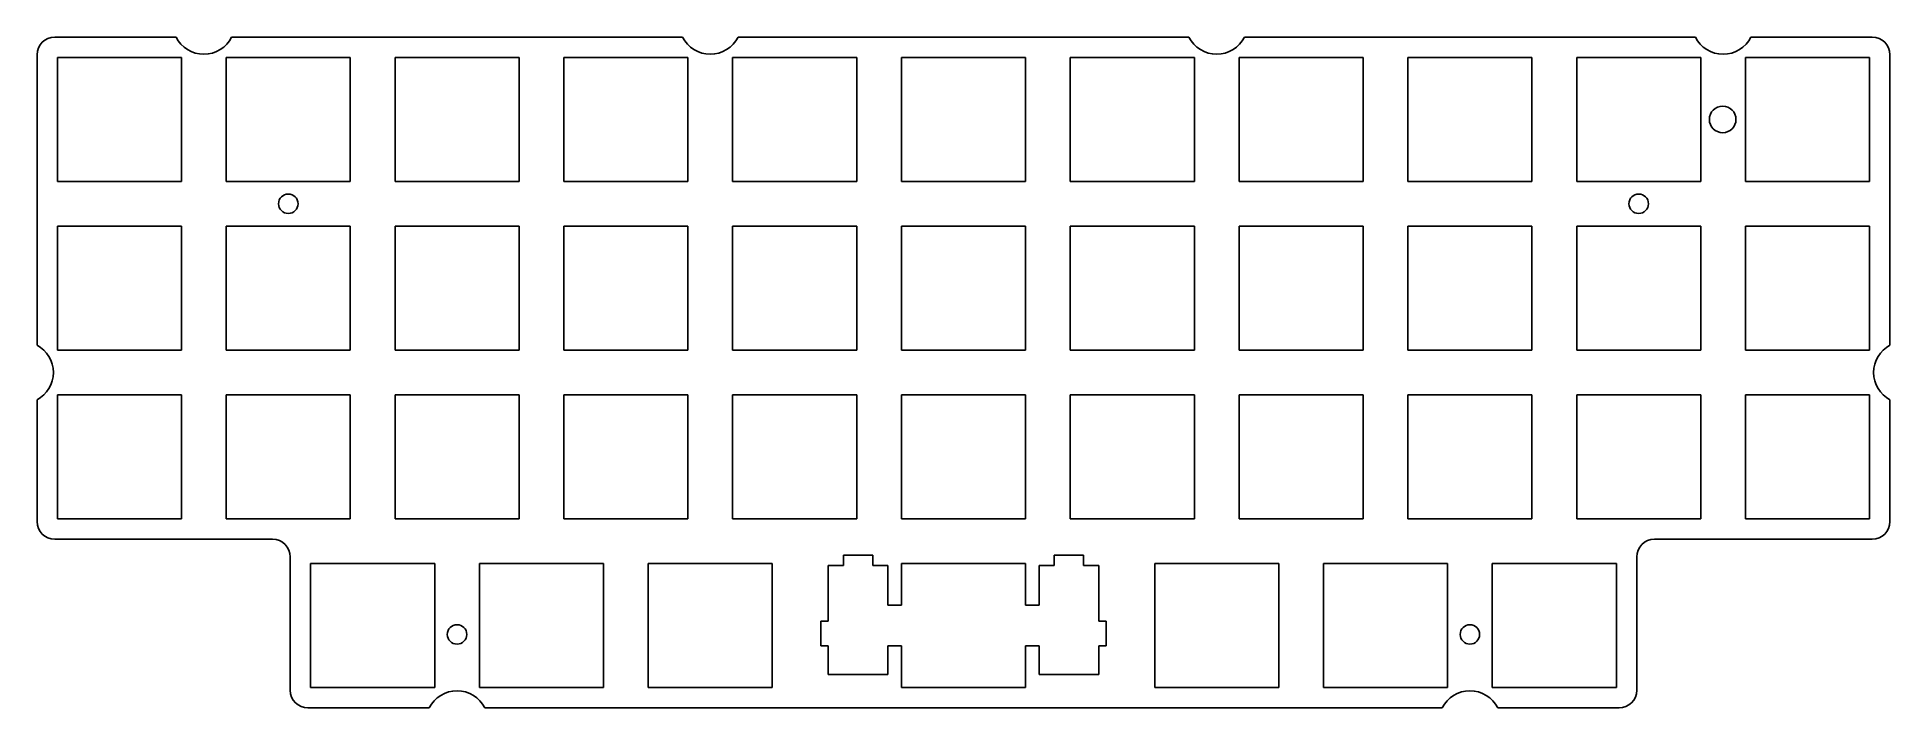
# Model space of a CAD drawing. Header units: millimetres. Extents: x -2674 to 2637, y -1175 to 749.
import ezdxf

# ---------------------------------------------------------------- set-up
doc = ezdxf.new("R2010")
doc.units = ezdxf.units.MM
for name, color, linetype in [('Shape2129', 7, 'CONTINUOUS'), ('Shape2130', 7, 'CONTINUOUS'), ('Shape2131', 7, 'CONTINUOUS'), ('Shape2132', 7, 'CONTINUOUS'), ('Shape2225', 7, 'CONTINUOUS'), ('Shape2226', 7, 'CONTINUOUS'), ('Shape2227', 7, 'CONTINUOUS'), ('Shape2228', 7, 'CONTINUOUS'), ('Shape2229', 7, 'CONTINUOUS'), ('Shape2230', 7, 'CONTINUOUS'), ('Shape2231', 7, 'CONTINUOUS'), ('Shape2232', 7, 'CONTINUOUS'), ('Shape2233', 7, 'CONTINUOUS'), ('Shape2234', 7, 'CONTINUOUS'), ('Shape2235', 7, 'CONTINUOUS'), ('Shape2236', 7, 'CONTINUOUS'), ('Shape2237', 7, 'CONTINUOUS'), ('Shape2238', 7, 'CONTINUOUS'), ('Shape2239', 7, 'CONTINUOUS'), ('Shape2240', 7, 'CONTINUOUS'), ('Shape2241', 7, 'CONTINUOUS'), ('Shape2242', 7, 'CONTINUOUS'), ('Shape2243', 7, 'CONTINUOUS'), ('Shape2244', 7, 'CONTINUOUS'), ('Shape2245', 7, 'CONTINUOUS'), ('Shape2246', 7, 'CONTINUOUS'), ('Shape2247', 7, 'CONTINUOUS'), ('Shape2248', 7, 'CONTINUOUS'), ('Shape2249', 7, 'CONTINUOUS'), ('Shape2250', 7, 'CONTINUOUS'), ('Shape2251', 7, 'CONTINUOUS'), ('Shape2252', 7, 'CONTINUOUS'), ('Shape2253', 7, 'CONTINUOUS'), ('Shape2254', 7, 'CONTINUOUS'), ('Shape2255', 7, 'CONTINUOUS'), ('Shape2256', 7, 'CONTINUOUS'), ('Shape228', 7, 'CONTINUOUS'), ('Shape229', 7, 'CONTINUOUS'), ('Shape230', 7, 'CONTINUOUS'), ('Shape231', 7, 'CONTINUOUS'), ('Shape232', 7, 'CONTINUOUS'), ('Shape233', 7, 'CONTINUOUS'), ('Shape234', 7, 'CONTINUOUS'), ('Shape235', 7, 'CONTINUOUS'), ('Shape236', 7, 'CONTINUOUS'), ('Shape237', 7, 'CONTINUOUS'), ('Shape238', 7, 'CONTINUOUS'), ('Shape239', 7, 'CONTINUOUS'), ('Shape240', 7, 'CONTINUOUS'), ('Shape241', 7, 'CONTINUOUS'), ('Shape242', 7, 'CONTINUOUS'), ('Shape243', 7, 'CONTINUOUS'), ('Shape244', 7, 'CONTINUOUS'), ('Shape245', 7, 'CONTINUOUS'), ('Shape246', 7, 'CONTINUOUS'), ('Shape247', 7, 'CONTINUOUS'), ('Shape248', 7, 'CONTINUOUS'), ('Shape249', 7, 'CONTINUOUS'), ('Shape250', 7, 'CONTINUOUS'), ('Shape251', 7, 'CONTINUOUS'), ('Shape2516', 7, 'CONTINUOUS'), ('Shape252', 7, 'CONTINUOUS'), ('Shape253', 7, 'CONTINUOUS'), ('Shape254', 7, 'CONTINUOUS'), ('Shape255', 7, 'CONTINUOUS'), ('Shape256', 7, 'CONTINUOUS'), ('Shape257', 7, 'CONTINUOUS'), ('Shape258', 7, 'CONTINUOUS'), ('Shape259', 7, 'CONTINUOUS'), ('Shape260', 7, 'CONTINUOUS'), ('Shape261', 7, 'CONTINUOUS'), ('Shape262', 7, 'CONTINUOUS'), ('Shape263', 7, 'CONTINUOUS'), ('Shape264', 7, 'CONTINUOUS'), ('Shape265', 7, 'CONTINUOUS'), ('Shape266', 7, 'CONTINUOUS'), ('Shape267', 7, 'CONTINUOUS'), ('Shape268', 7, 'CONTINUOUS'), ('Shape269', 7, 'CONTINUOUS'), ('Shape270', 7, 'CONTINUOUS'), ('Shape271', 7, 'CONTINUOUS'), ('Shape272', 7, 'CONTINUOUS'), ('Shape273', 7, 'CONTINUOUS'), ('Shape274', 7, 'CONTINUOUS'), ('Shape275', 7, 'CONTINUOUS'), ('Shape276', 7, 'CONTINUOUS'), ('Shape277', 7, 'CONTINUOUS'), ('Shape278', 7, 'CONTINUOUS'), ('Shape279', 7, 'CONTINUOUS'), ('Shape280', 7, 'CONTINUOUS'), ('Shape281', 7, 'CONTINUOUS'), ('Shape282', 7, 'CONTINUOUS'), ('Shape283', 7, 'CONTINUOUS'), ('Shape284', 7, 'CONTINUOUS'), ('Shape285', 7, 'CONTINUOUS'), ('Shape286', 7, 'CONTINUOUS'), ('Shape287', 7, 'CONTINUOUS'), ('Shape288', 7, 'CONTINUOUS'), ('Shape289', 7, 'CONTINUOUS'), ('Shape290', 7, 'CONTINUOUS'), ('Shape291', 7, 'CONTINUOUS'), ('Shape292', 7, 'CONTINUOUS'), ('Shape293', 7, 'CONTINUOUS'), ('Shape294', 7, 'CONTINUOUS'), ('Shape295', 7, 'CONTINUOUS'), ('Shape296', 7, 'CONTINUOUS'), ('Shape297', 7, 'CONTINUOUS'), ('Shape298', 7, 'CONTINUOUS'), ('Shape299', 7, 'CONTINUOUS'), ('Shape300', 7, 'CONTINUOUS'), ('Shape301', 7, 'CONTINUOUS'), ('Shape302', 7, 'CONTINUOUS'), ('Shape303', 7, 'CONTINUOUS'), ('Shape304', 7, 'CONTINUOUS'), ('Shape305', 7, 'CONTINUOUS'), ('Shape306', 7, 'CONTINUOUS'), ('Shape307', 7, 'CONTINUOUS'), ('Shape308', 7, 'CONTINUOUS'), ('Shape309', 7, 'CONTINUOUS'), ('Shape310', 7, 'CONTINUOUS'), ('Shape311', 7, 'CONTINUOUS'), ('Shape312', 7, 'CONTINUOUS'), ('Shape313', 7, 'CONTINUOUS'), ('Shape314', 7, 'CONTINUOUS'), ('Shape315', 7, 'CONTINUOUS'), ('Shape316', 7, 'CONTINUOUS'), ('Shape317', 7, 'CONTINUOUS'), ('Shape318', 7, 'CONTINUOUS'), ('Shape319', 7, 'CONTINUOUS'), ('Shape320', 7, 'CONTINUOUS'), ('Shape321', 7, 'CONTINUOUS'), ('Shape322', 7, 'CONTINUOUS'), ('Shape323', 7, 'CONTINUOUS'), ('Shape324', 7, 'CONTINUOUS'), ('Shape325', 7, 'CONTINUOUS'), ('Shape326', 7, 'CONTINUOUS'), ('Shape327', 7, 'CONTINUOUS'), ('Shape328', 7, 'CONTINUOUS'), ('Shape329', 7, 'CONTINUOUS'), ('Shape330', 7, 'CONTINUOUS'), ('Shape331', 7, 'CONTINUOUS'), ('Shape332', 7, 'CONTINUOUS'), ('Shape333', 7, 'CONTINUOUS'), ('Shape334', 7, 'CONTINUOUS'), ('Shape335', 7, 'CONTINUOUS'), ('Shape336', 7, 'CONTINUOUS'), ('Shape337', 7, 'CONTINUOUS'), ('Shape338', 7, 'CONTINUOUS'), ('Shape339', 7, 'CONTINUOUS'), ('Shape340', 7, 'CONTINUOUS'), ('Shape341', 7, 'CONTINUOUS'), ('Shape342', 7, 'CONTINUOUS'), ('Shape343', 7, 'CONTINUOUS'), ('Shape344', 7, 'CONTINUOUS'), ('Shape345', 7, 'CONTINUOUS'), ('Shape346', 7, 'CONTINUOUS'), ('Shape347', 7, 'CONTINUOUS'), ('Shape348', 7, 'CONTINUOUS'), ('Shape349', 7, 'CONTINUOUS'), ('Shape350', 7, 'CONTINUOUS'), ('Shape351', 7, 'CONTINUOUS'), ('Shape352', 7, 'CONTINUOUS'), ('Shape353', 7, 'CONTINUOUS'), ('Shape354', 7, 'CONTINUOUS'), ('Shape355', 7, 'CONTINUOUS'), ('Shape356', 7, 'CONTINUOUS'), ('Shape357', 7, 'CONTINUOUS'), ('Shape358', 7, 'CONTINUOUS'), ('Shape359', 7, 'CONTINUOUS'), ('Shape360', 7, 'CONTINUOUS'), ('Shape361', 7, 'CONTINUOUS'), ('Shape362', 7, 'CONTINUOUS'), ('Shape363', 7, 'CONTINUOUS'), ('Shape364', 7, 'CONTINUOUS'), ('Shape365', 7, 'CONTINUOUS'), ('Shape366', 7, 'CONTINUOUS'), ('Shape367', 7, 'CONTINUOUS'), ('Shape368', 7, 'CONTINUOUS'), ('Shape369', 7, 'CONTINUOUS'), ('Shape370', 7, 'CONTINUOUS'), ('Shape371', 7, 'CONTINUOUS'), ('Shape372', 7, 'CONTINUOUS'), ('Shape373', 7, 'CONTINUOUS'), ('Shape374', 7, 'CONTINUOUS'), ('Shape375', 7, 'CONTINUOUS'), ('Shape376', 7, 'CONTINUOUS'), ('Shape377', 7, 'CONTINUOUS'), ('Shape378', 7, 'CONTINUOUS'), ('Shape379', 7, 'CONTINUOUS'), ('Shape380', 7, 'CONTINUOUS'), ('Shape381', 7, 'CONTINUOUS'), ('Shape382', 7, 'CONTINUOUS'), ('Shape383', 7, 'CONTINUOUS'), ('Shape384', 7, 'CONTINUOUS'), ('Shape385', 7, 'CONTINUOUS'), ('Shape386', 7, 'CONTINUOUS'), ('Shape387', 7, 'CONTINUOUS'), ('Shape388', 7, 'CONTINUOUS'), ('Shape389', 7, 'CONTINUOUS'), ('Shape390', 7, 'CONTINUOUS'), ('Shape391', 7, 'CONTINUOUS'), ('Shape392', 7, 'CONTINUOUS'), ('Shape393', 7, 'CONTINUOUS'), ('Shape394', 7, 'CONTINUOUS'), ('Shape395', 7, 'CONTINUOUS'), ('Shape396', 7, 'CONTINUOUS'), ('Shape397', 7, 'CONTINUOUS'), ('Shape398', 7, 'CONTINUOUS'), ('Shape399', 7, 'CONTINUOUS'), ('Shape400', 7, 'CONTINUOUS'), ('Shape401', 7, 'CONTINUOUS'), ('Shape402', 7, 'CONTINUOUS'), ('Shape403', 7, 'CONTINUOUS'), ('Shape404', 7, 'CONTINUOUS'), ('Shape405', 7, 'CONTINUOUS'), ('Shape406', 7, 'CONTINUOUS'), ('Shape407', 7, 'CONTINUOUS'), ('Shape408', 7, 'CONTINUOUS'), ('Shape409', 7, 'CONTINUOUS'), ('Shape410', 7, 'CONTINUOUS'), ('Shape411', 7, 'CONTINUOUS'), ('Shape412', 7, 'CONTINUOUS'), ('Shape413', 7, 'CONTINUOUS'), ('Shape414', 7, 'CONTINUOUS'), ('Shape415', 7, 'CONTINUOUS'), ('Shape416', 7, 'CONTINUOUS'), ('Shape417', 7, 'CONTINUOUS'), ('Shape418', 7, 'CONTINUOUS'), ('Shape419', 7, 'CONTINUOUS')]:
    doc.layers.add(name, color=color, linetype=linetype)

msp = doc.modelspace()

# ---------------------------------------------------------------- linework, layer by layer
at = {"layer": 'Shape2129'}
msp.add_circle((1433.2, -964.583), 27.94, dxfattribs=at)
at = {"layer": 'Shape2130'}
msp.add_circle((-1470.02, -964.583), 27.94, dxfattribs=at)
at = {"layer": 'Shape2131'}
msp.add_circle((1917.07, 270.492), 27.94, dxfattribs=at)
at = {"layer": 'Shape2132'}
msp.add_circle((-1953.89, 270.492), 27.94, dxfattribs=at)
at = {"layer": 'Shape2225'}
msp.add_arc((2159.03, 788.084), 88.9, -153.652, -26.3477, dxfattribs=at)
at = {"layer": 'Shape2226'}
msp.add_line((2238.69, 748.629), (2586.38, 748.629), dxfattribs=at)
at = {"layer": 'Shape2227'}
msp.add_arc((2586.38, 697.829), 50.8, 0, 90, dxfattribs=at)
at = {"layer": 'Shape2228'}
msp.add_line((2637.18, 697.829), (2637.18, -135.081), dxfattribs=at)
at = {"layer": 'Shape2229'}
msp.add_arc((2679.25, -213.396), 88.9, 118.244, -118.244, dxfattribs=at)
at = {"layer": 'Shape2230'}
msp.add_line((2637.18, -291.712), (2637.18, -640.751), dxfattribs=at)
at = {"layer": 'Shape2231'}
msp.add_arc((2586.38, -640.751), 50.8, -90, 0, dxfattribs=at)
at = {"layer": 'Shape2232'}
msp.add_line((2586.38, -691.551), (1962.18, -691.551), dxfattribs=at)
at = {"layer": 'Shape2233'}
msp.add_arc((1962.18, -742.351), 50.8, 90, 180, dxfattribs=at)
at = {"layer": 'Shape2234'}
msp.add_line((1911.38, -742.351), (1911.38, -1124.62), dxfattribs=at)
at = {"layer": 'Shape2235'}
msp.add_arc((1860.58, -1124.62), 50.8, -90, 0, dxfattribs=at)
at = {"layer": 'Shape2236'}
msp.add_line((1860.58, -1175.42), (1512.89, -1175.42), dxfattribs=at)
at = {"layer": 'Shape2237'}
msp.add_arc((1433.22, -1214.88), 88.9, 26.3477, 153.652, dxfattribs=at)
at = {"layer": 'Shape2238'}
msp.add_line((1353.56, -1175.42), (-1390.33, -1175.42), dxfattribs=at)
at = {"layer": 'Shape2239'}
msp.add_arc((-1470, -1214.88), 88.9, 26.3477, 153.652, dxfattribs=at)
at = {"layer": 'Shape2240'}
msp.add_line((-1549.66, -1175.42), (-1897.35, -1175.42), dxfattribs=at)
at = {"layer": 'Shape2241'}
msp.add_arc((-1897.35, -1124.62), 50.8, 180, -90, dxfattribs=at)
at = {"layer": 'Shape2242'}
msp.add_line((-1948.15, -1124.62), (-1948.15, -742.351), dxfattribs=at)
at = {"layer": 'Shape2243'}
msp.add_arc((-1998.95, -742.351), 50.8, 0, 90, dxfattribs=at)
at = {"layer": 'Shape2244'}
msp.add_line((-1998.95, -691.551), (-2623.16, -691.551), dxfattribs=at)
at = {"layer": 'Shape2245'}
msp.add_arc((-2623.16, -640.751), 50.8, 180, -90, dxfattribs=at)
at = {"layer": 'Shape2246'}
msp.add_line((-2673.96, -640.751), (-2673.96, -291.712), dxfattribs=at)
at = {"layer": 'Shape2247'}
msp.add_arc((-2716.03, -213.396), 88.9, -61.7563, 61.7563, dxfattribs=at)
at = {"layer": 'Shape2248'}
msp.add_line((-2673.96, -135.081), (-2673.96, 697.829), dxfattribs=at)
at = {"layer": 'Shape2249'}
msp.add_arc((-2623.16, 697.829), 50.8, 90, 180, dxfattribs=at)
at = {"layer": 'Shape2250'}
msp.add_line((-2623.16, 748.629), (-2275.47, 748.629), dxfattribs=at)
at = {"layer": 'Shape2251'}
msp.add_arc((-2195.8, 788.084), 88.9, -153.652, -26.3477, dxfattribs=at)
at = {"layer": 'Shape2252'}
msp.add_line((-2116.14, 748.629), (-823.86, 748.629), dxfattribs=at)
at = {"layer": 'Shape2253'}
msp.add_arc((-744.195, 788.084), 88.9, -153.652, -26.3477, dxfattribs=at)
at = {"layer": 'Shape2254'}
msp.add_line((-664.53, 748.629), (627.75, 748.629), dxfattribs=at)
at = {"layer": 'Shape2255'}
msp.add_arc((707.415, 788.084), 88.9, -153.652, -26.3477, dxfattribs=at)
at = {"layer": 'Shape2256'}
msp.add_line((787.08, 748.629), (2079.36, 748.629), dxfattribs=at)
at = {"layer": 'Shape228'}
msp.add_line((1013.49, -1117), (1013.49, -761.401), dxfattribs=at)
at = {"layer": 'Shape229'}
msp.add_line((1013.49, -761.401), (1369.09, -761.401), dxfattribs=at)
at = {"layer": 'Shape230'}
msp.add_line((1369.09, -761.401), (1369.09, -1117), dxfattribs=at)
at = {"layer": 'Shape231'}
msp.add_line((1369.09, -1117), (1013.49, -1117), dxfattribs=at)
at = {"layer": 'Shape232'}
msp.add_line((1497.36, -761.401), (1852.96, -761.401), dxfattribs=at)
at = {"layer": 'Shape233'}
msp.add_line((1852.96, -761.401), (1852.96, -1117), dxfattribs=at)
at = {"layer": 'Shape234'}
msp.add_line((1852.96, -1117), (1497.36, -1117), dxfattribs=at)
at = {"layer": 'Shape235'}
msp.add_line((1497.36, -1117), (1497.36, -761.401), dxfattribs=at)
at = {"layer": 'Shape236'}
msp.add_line((159.41, -880.772), (198.154, -880.772), dxfattribs=at)
at = {"layer": 'Shape237'}
msp.add_line((198.154, -880.772), (198.154, -767.26), dxfattribs=at)
at = {"layer": 'Shape238'}
msp.add_line((198.154, -767.26), (241.936, -767.26), dxfattribs=at)
at = {"layer": 'Shape239'}
msp.add_line((241.936, -767.26), (241.936, -736.774), dxfattribs=at)
at = {"layer": 'Shape240'}
msp.add_line((241.936, -736.774), (325.771, -736.774), dxfattribs=at)
at = {"layer": 'Shape241'}
msp.add_line((325.771, -736.774), (325.771, -767.26), dxfattribs=at)
at = {"layer": 'Shape242'}
msp.add_line((325.771, -767.26), (369.589, -767.26), dxfattribs=at)
at = {"layer": 'Shape243'}
msp.add_line((369.589, -767.26), (369.589, -926.52), dxfattribs=at)
at = {"layer": 'Shape244'}
msp.add_line((369.589, -926.52), (390.557, -926.52), dxfattribs=at)
at = {"layer": 'Shape245'}
msp.add_line((390.557, -926.52), (390.557, -997.644), dxfattribs=at)
at = {"layer": 'Shape246'}
msp.add_line((390.557, -997.644), (369.589, -997.644), dxfattribs=at)
at = {"layer": 'Shape247'}
msp.add_line((369.589, -997.644), (369.589, -1079.66), dxfattribs=at)
at = {"layer": 'Shape248'}
msp.add_line((369.589, -1079.66), (198.154, -1079.66), dxfattribs=at)
at = {"layer": 'Shape249'}
msp.add_line((198.154, -1079.66), (198.154, -997.644), dxfattribs=at)
at = {"layer": 'Shape250'}
msp.add_line((198.154, -997.644), (159.41, -997.644), dxfattribs=at)
at = {"layer": 'Shape251'}
msp.add_line((159.41, -997.644), (159.41, -1117), dxfattribs=at)
at = {"layer": 'Shape2516'}
msp.add_circle((2157.74, 512.408), 38.1, dxfattribs=at)
at = {"layer": 'Shape252'}
msp.add_line((159.41, -1117), (-196.19, -1117), dxfattribs=at)
at = {"layer": 'Shape253'}
msp.add_line((-196.19, -1117), (-196.19, -997.644), dxfattribs=at)
at = {"layer": 'Shape254'}
msp.add_line((-196.19, -997.644), (-234.926, -997.644), dxfattribs=at)
at = {"layer": 'Shape255'}
msp.add_line((-234.926, -997.644), (-234.926, -1079.66), dxfattribs=at)
at = {"layer": 'Shape256'}
msp.add_line((-234.926, -1079.66), (-406.368, -1079.66), dxfattribs=at)
at = {"layer": 'Shape257'}
msp.add_line((-406.368, -1079.66), (-406.368, -997.644), dxfattribs=at)
at = {"layer": 'Shape258'}
msp.add_line((-406.368, -997.644), (-427.336, -997.644), dxfattribs=at)
at = {"layer": 'Shape259'}
msp.add_line((-427.336, -997.644), (-427.336, -926.52), dxfattribs=at)
at = {"layer": 'Shape260'}
msp.add_line((-427.336, -926.52), (-406.368, -926.52), dxfattribs=at)
at = {"layer": 'Shape261'}
msp.add_line((-406.368, -926.52), (-406.368, -767.26), dxfattribs=at)
at = {"layer": 'Shape262'}
msp.add_line((-406.368, -767.26), (-362.551, -767.26), dxfattribs=at)
at = {"layer": 'Shape263'}
msp.add_line((-362.551, -767.26), (-362.551, -736.774), dxfattribs=at)
at = {"layer": 'Shape264'}
msp.add_line((-362.551, -736.774), (-278.754, -736.774), dxfattribs=at)
at = {"layer": 'Shape265'}
msp.add_line((-278.754, -736.774), (-278.754, -767.26), dxfattribs=at)
at = {"layer": 'Shape266'}
msp.add_line((-278.754, -767.26), (-234.926, -767.26), dxfattribs=at)
at = {"layer": 'Shape267'}
msp.add_line((-234.926, -767.26), (-234.926, -880.772), dxfattribs=at)
at = {"layer": 'Shape268'}
msp.add_line((-234.926, -880.772), (-196.19, -880.772), dxfattribs=at)
at = {"layer": 'Shape269'}
msp.add_line((-196.19, -880.772), (-196.19, -761.401), dxfattribs=at)
at = {"layer": 'Shape270'}
msp.add_line((-196.19, -761.401), (159.41, -761.401), dxfattribs=at)
at = {"layer": 'Shape271'}
msp.add_line((159.41, -761.401), (159.41, -880.772), dxfattribs=at)
at = {"layer": 'Shape272'}
msp.add_line((-1889.73, -1117), (-1889.73, -761.401), dxfattribs=at)
at = {"layer": 'Shape273'}
msp.add_line((-1889.73, -761.401), (-1534.13, -761.401), dxfattribs=at)
at = {"layer": 'Shape274'}
msp.add_line((-1534.13, -761.401), (-1534.13, -1117), dxfattribs=at)
at = {"layer": 'Shape275'}
msp.add_line((-1534.13, -1117), (-1889.73, -1117), dxfattribs=at)
at = {"layer": 'Shape276'}
msp.add_line((529.615, -761.401), (885.215, -761.401), dxfattribs=at)
at = {"layer": 'Shape277'}
msp.add_line((885.215, -761.401), (885.215, -1117), dxfattribs=at)
at = {"layer": 'Shape278'}
msp.add_line((885.215, -1117), (529.615, -1117), dxfattribs=at)
at = {"layer": 'Shape279'}
msp.add_line((529.615, -1117), (529.615, -761.401), dxfattribs=at)
at = {"layer": 'Shape280'}
msp.add_line((-921.995, -761.401), (-566.395, -761.401), dxfattribs=at)
at = {"layer": 'Shape281'}
msp.add_line((-566.395, -761.401), (-566.395, -1117), dxfattribs=at)
at = {"layer": 'Shape282'}
msp.add_line((-566.395, -1117), (-921.995, -1117), dxfattribs=at)
at = {"layer": 'Shape283'}
msp.add_line((-921.995, -1117), (-921.995, -761.401), dxfattribs=at)
at = {"layer": 'Shape284'}
msp.add_line((-1050.26, -761.401), (-1050.26, -1117), dxfattribs=at)
at = {"layer": 'Shape285'}
msp.add_line((-1050.26, -1117), (-1405.86, -1117), dxfattribs=at)
at = {"layer": 'Shape286'}
msp.add_line((-1405.86, -1117), (-1405.86, -761.401), dxfattribs=at)
at = {"layer": 'Shape287'}
msp.add_line((-1405.86, -761.401), (-1050.26, -761.401), dxfattribs=at)
at = {"layer": 'Shape288'}
msp.add_line((1127.15, 690.209), (1127.15, 334.609), dxfattribs=at)
at = {"layer": 'Shape289'}
msp.add_line((1127.15, 334.609), (771.55, 334.609), dxfattribs=at)
at = {"layer": 'Shape290'}
msp.add_line((771.55, 334.609), (771.55, 690.209), dxfattribs=at)
at = {"layer": 'Shape291'}
msp.add_line((771.55, 690.209), (1127.15, 690.209), dxfattribs=at)
at = {"layer": 'Shape292'}
msp.add_line((-2259.94, 334.609), (-2615.54, 334.609), dxfattribs=at)
at = {"layer": 'Shape293'}
msp.add_line((-2615.54, 334.609), (-2615.54, 690.209), dxfattribs=at)
at = {"layer": 'Shape294'}
msp.add_line((-2615.54, 690.209), (-2259.94, 690.209), dxfattribs=at)
at = {"layer": 'Shape295'}
msp.add_line((-2259.94, 690.209), (-2259.94, 334.609), dxfattribs=at)
at = {"layer": 'Shape296'}
msp.add_line((-1292.2, 690.209), (-1292.2, 334.609), dxfattribs=at)
at = {"layer": 'Shape297'}
msp.add_line((-1292.2, 334.609), (-1647.8, 334.609), dxfattribs=at)
at = {"layer": 'Shape298'}
msp.add_line((-1647.8, 334.609), (-1647.8, 690.209), dxfattribs=at)
at = {"layer": 'Shape299'}
msp.add_line((-1647.8, 690.209), (-1292.2, 690.209), dxfattribs=at)
at = {"layer": 'Shape300'}
msp.add_line((-1776.07, 690.209), (-1776.07, 334.609), dxfattribs=at)
at = {"layer": 'Shape301'}
msp.add_line((-1776.07, 334.609), (-2131.67, 334.609), dxfattribs=at)
at = {"layer": 'Shape302'}
msp.add_line((-2131.67, 334.609), (-2131.67, 690.209), dxfattribs=at)
at = {"layer": 'Shape303'}
msp.add_line((-2131.67, 690.209), (-1776.07, 690.209), dxfattribs=at)
at = {"layer": 'Shape304'}
msp.add_line((643.28, 334.609), (287.68, 334.609), dxfattribs=at)
at = {"layer": 'Shape305'}
msp.add_line((287.68, 334.609), (287.68, 690.209), dxfattribs=at)
at = {"layer": 'Shape306'}
msp.add_line((287.68, 690.209), (643.28, 690.209), dxfattribs=at)
at = {"layer": 'Shape307'}
msp.add_line((643.28, 690.209), (643.28, 334.609), dxfattribs=at)
at = {"layer": 'Shape308'}
msp.add_line((-680.06, 690.209), (-324.46, 690.209), dxfattribs=at)
at = {"layer": 'Shape309'}
msp.add_line((-324.46, 690.209), (-324.46, 334.609), dxfattribs=at)
at = {"layer": 'Shape310'}
msp.add_line((-324.46, 334.609), (-680.06, 334.609), dxfattribs=at)
at = {"layer": 'Shape311'}
msp.add_line((-680.06, 334.609), (-680.06, 690.209), dxfattribs=at)
at = {"layer": 'Shape312'}
msp.add_line((1255.42, 334.609), (1255.42, 690.209), dxfattribs=at)
at = {"layer": 'Shape313'}
msp.add_line((1255.42, 690.209), (1611.02, 690.209), dxfattribs=at)
at = {"layer": 'Shape314'}
msp.add_line((1611.02, 690.209), (1611.02, 334.609), dxfattribs=at)
at = {"layer": 'Shape315'}
msp.add_line((1611.02, 334.609), (1255.42, 334.609), dxfattribs=at)
at = {"layer": 'Shape316'}
msp.add_line((-1163.93, 690.209), (-808.33, 690.209), dxfattribs=at)
at = {"layer": 'Shape317'}
msp.add_line((-808.33, 690.209), (-808.33, 334.609), dxfattribs=at)
at = {"layer": 'Shape318'}
msp.add_line((-808.33, 334.609), (-1163.93, 334.609), dxfattribs=at)
at = {"layer": 'Shape319'}
msp.add_line((-1163.93, 334.609), (-1163.93, 690.209), dxfattribs=at)
at = {"layer": 'Shape320'}
msp.add_line((-196.19, 334.609), (-196.19, 690.209), dxfattribs=at)
at = {"layer": 'Shape321'}
msp.add_line((-196.19, 690.209), (159.41, 690.209), dxfattribs=at)
at = {"layer": 'Shape322'}
msp.add_line((159.41, 690.209), (159.41, 334.609), dxfattribs=at)
at = {"layer": 'Shape323'}
msp.add_line((159.41, 334.609), (-196.19, 334.609), dxfattribs=at)
at = {"layer": 'Shape324'}
msp.add_line((1739.29, 334.609), (1739.29, 690.209), dxfattribs=at)
at = {"layer": 'Shape325'}
msp.add_line((1739.29, 690.209), (2094.89, 690.209), dxfattribs=at)
at = {"layer": 'Shape326'}
msp.add_line((2094.89, 690.209), (2094.89, 334.609), dxfattribs=at)
at = {"layer": 'Shape327'}
msp.add_line((2094.89, 334.609), (1739.29, 334.609), dxfattribs=at)
at = {"layer": 'Shape328'}
msp.add_line((2578.76, 334.609), (2223.16, 334.609), dxfattribs=at)
at = {"layer": 'Shape329'}
msp.add_line((2223.16, 334.609), (2223.16, 690.209), dxfattribs=at)
at = {"layer": 'Shape330'}
msp.add_line((2223.16, 690.209), (2578.76, 690.209), dxfattribs=at)
at = {"layer": 'Shape331'}
msp.add_line((2578.76, 690.209), (2578.76, 334.609), dxfattribs=at)
at = {"layer": 'Shape332'}
msp.add_line((2223.16, -633.131), (2223.16, -277.531), dxfattribs=at)
at = {"layer": 'Shape333'}
msp.add_line((2223.16, -277.531), (2578.76, -277.531), dxfattribs=at)
at = {"layer": 'Shape334'}
msp.add_line((2578.76, -277.531), (2578.76, -633.131), dxfattribs=at)
at = {"layer": 'Shape335'}
msp.add_line((2578.76, -633.131), (2223.16, -633.131), dxfattribs=at)
at = {"layer": 'Shape336'}
msp.add_line((771.55, -633.131), (771.55, -277.531), dxfattribs=at)
at = {"layer": 'Shape337'}
msp.add_line((771.55, -277.531), (1127.15, -277.531), dxfattribs=at)
at = {"layer": 'Shape338'}
msp.add_line((1127.15, -277.531), (1127.15, -633.131), dxfattribs=at)
at = {"layer": 'Shape339'}
msp.add_line((1127.15, -633.131), (771.55, -633.131), dxfattribs=at)
at = {"layer": 'Shape340'}
msp.add_line((-196.19, -633.131), (-196.19, -277.531), dxfattribs=at)
at = {"layer": 'Shape341'}
msp.add_line((-196.19, -277.531), (159.41, -277.531), dxfattribs=at)
at = {"layer": 'Shape342'}
msp.add_line((159.41, -277.531), (159.41, -633.131), dxfattribs=at)
at = {"layer": 'Shape343'}
msp.add_line((159.41, -633.131), (-196.19, -633.131), dxfattribs=at)
at = {"layer": 'Shape344'}
msp.add_line((-1163.93, -633.131), (-1163.93, -277.531), dxfattribs=at)
at = {"layer": 'Shape345'}
msp.add_line((-1163.93, -277.531), (-808.33, -277.531), dxfattribs=at)
at = {"layer": 'Shape346'}
msp.add_line((-808.33, -277.531), (-808.33, -633.131), dxfattribs=at)
at = {"layer": 'Shape347'}
msp.add_line((-808.33, -633.131), (-1163.93, -633.131), dxfattribs=at)
at = {"layer": 'Shape348'}
msp.add_line((2223.16, -149.261), (2223.16, 206.339), dxfattribs=at)
at = {"layer": 'Shape349'}
msp.add_line((2223.16, 206.339), (2578.76, 206.339), dxfattribs=at)
at = {"layer": 'Shape350'}
msp.add_line((2578.76, 206.339), (2578.76, -149.261), dxfattribs=at)
at = {"layer": 'Shape351'}
msp.add_line((2578.76, -149.261), (2223.16, -149.261), dxfattribs=at)
at = {"layer": 'Shape352'}
msp.add_line((1255.42, -149.261), (1255.42, 206.339), dxfattribs=at)
at = {"layer": 'Shape353'}
msp.add_line((1255.42, 206.339), (1611.02, 206.339), dxfattribs=at)
at = {"layer": 'Shape354'}
msp.add_line((1611.02, 206.339), (1611.02, -149.261), dxfattribs=at)
at = {"layer": 'Shape355'}
msp.add_line((1611.02, -149.261), (1255.42, -149.261), dxfattribs=at)
at = {"layer": 'Shape356'}
msp.add_line((287.68, -149.261), (287.68, 206.339), dxfattribs=at)
at = {"layer": 'Shape357'}
msp.add_line((287.68, 206.339), (643.28, 206.339), dxfattribs=at)
at = {"layer": 'Shape358'}
msp.add_line((643.28, 206.339), (643.28, -149.261), dxfattribs=at)
at = {"layer": 'Shape359'}
msp.add_line((643.28, -149.261), (287.68, -149.261), dxfattribs=at)
at = {"layer": 'Shape360'}
msp.add_line((-680.06, -149.261), (-680.06, 206.339), dxfattribs=at)
at = {"layer": 'Shape361'}
msp.add_line((-680.06, 206.339), (-324.46, 206.339), dxfattribs=at)
at = {"layer": 'Shape362'}
msp.add_line((-324.46, 206.339), (-324.46, -149.261), dxfattribs=at)
at = {"layer": 'Shape363'}
msp.add_line((-324.46, -149.261), (-680.06, -149.261), dxfattribs=at)
at = {"layer": 'Shape364'}
msp.add_line((-1647.8, -149.261), (-1647.8, 206.339), dxfattribs=at)
at = {"layer": 'Shape365'}
msp.add_line((-1647.8, 206.339), (-1292.2, 206.339), dxfattribs=at)
at = {"layer": 'Shape366'}
msp.add_line((-1292.2, 206.339), (-1292.2, -149.261), dxfattribs=at)
at = {"layer": 'Shape367'}
msp.add_line((-1292.2, -149.261), (-1647.8, -149.261), dxfattribs=at)
at = {"layer": 'Shape368'}
msp.add_line((-2615.54, -149.261), (-2615.54, 206.339), dxfattribs=at)
at = {"layer": 'Shape369'}
msp.add_line((-2615.54, 206.339), (-2259.94, 206.339), dxfattribs=at)
at = {"layer": 'Shape370'}
msp.add_line((-2259.94, 206.339), (-2259.94, -149.261), dxfattribs=at)
at = {"layer": 'Shape371'}
msp.add_line((-2259.94, -149.261), (-2615.54, -149.261), dxfattribs=at)
at = {"layer": 'Shape372'}
msp.add_line((-2131.67, -149.261), (-2131.67, 206.339), dxfattribs=at)
at = {"layer": 'Shape373'}
msp.add_line((-2131.67, 206.339), (-1776.07, 206.339), dxfattribs=at)
at = {"layer": 'Shape374'}
msp.add_line((-1776.07, 206.339), (-1776.07, -149.261), dxfattribs=at)
at = {"layer": 'Shape375'}
msp.add_line((-1776.07, -149.261), (-2131.67, -149.261), dxfattribs=at)
at = {"layer": 'Shape376'}
msp.add_line((-1163.93, -149.261), (-1163.93, 206.339), dxfattribs=at)
at = {"layer": 'Shape377'}
msp.add_line((-1163.93, 206.339), (-808.33, 206.339), dxfattribs=at)
at = {"layer": 'Shape378'}
msp.add_line((-808.33, 206.339), (-808.33, -149.261), dxfattribs=at)
at = {"layer": 'Shape379'}
msp.add_line((-808.33, -149.261), (-1163.93, -149.261), dxfattribs=at)
at = {"layer": 'Shape380'}
msp.add_line((-196.19, -149.261), (-196.19, 206.339), dxfattribs=at)
at = {"layer": 'Shape381'}
msp.add_line((-196.19, 206.339), (159.41, 206.339), dxfattribs=at)
at = {"layer": 'Shape382'}
msp.add_line((159.41, 206.339), (159.41, -149.261), dxfattribs=at)
at = {"layer": 'Shape383'}
msp.add_line((159.41, -149.261), (-196.19, -149.261), dxfattribs=at)
at = {"layer": 'Shape384'}
msp.add_line((771.55, -149.261), (771.55, 206.339), dxfattribs=at)
at = {"layer": 'Shape385'}
msp.add_line((771.55, 206.339), (1127.15, 206.339), dxfattribs=at)
at = {"layer": 'Shape386'}
msp.add_line((1127.15, 206.339), (1127.15, -149.261), dxfattribs=at)
at = {"layer": 'Shape387'}
msp.add_line((1127.15, -149.261), (771.55, -149.261), dxfattribs=at)
at = {"layer": 'Shape388'}
msp.add_line((1739.29, -149.261), (1739.29, 206.339), dxfattribs=at)
at = {"layer": 'Shape389'}
msp.add_line((1739.29, 206.339), (2094.89, 206.339), dxfattribs=at)
at = {"layer": 'Shape390'}
msp.add_line((2094.89, 206.339), (2094.89, -149.261), dxfattribs=at)
at = {"layer": 'Shape391'}
msp.add_line((2094.89, -149.261), (1739.29, -149.261), dxfattribs=at)
at = {"layer": 'Shape392'}
msp.add_line((-2615.54, -633.131), (-2615.54, -277.531), dxfattribs=at)
at = {"layer": 'Shape393'}
msp.add_line((-2615.54, -277.531), (-2259.94, -277.531), dxfattribs=at)
at = {"layer": 'Shape394'}
msp.add_line((-2259.94, -277.531), (-2259.94, -633.131), dxfattribs=at)
at = {"layer": 'Shape395'}
msp.add_line((-2259.94, -633.131), (-2615.54, -633.131), dxfattribs=at)
at = {"layer": 'Shape396'}
msp.add_line((-1647.8, -633.131), (-1647.8, -277.531), dxfattribs=at)
at = {"layer": 'Shape397'}
msp.add_line((-1647.8, -277.531), (-1292.2, -277.531), dxfattribs=at)
at = {"layer": 'Shape398'}
msp.add_line((-1292.2, -277.531), (-1292.2, -633.131), dxfattribs=at)
at = {"layer": 'Shape399'}
msp.add_line((-1292.2, -633.131), (-1647.8, -633.131), dxfattribs=at)
at = {"layer": 'Shape400'}
msp.add_line((-680.06, -633.131), (-680.06, -277.531), dxfattribs=at)
at = {"layer": 'Shape401'}
msp.add_line((-680.06, -277.531), (-324.46, -277.531), dxfattribs=at)
at = {"layer": 'Shape402'}
msp.add_line((-324.46, -277.531), (-324.46, -633.131), dxfattribs=at)
at = {"layer": 'Shape403'}
msp.add_line((-324.46, -633.131), (-680.06, -633.131), dxfattribs=at)
at = {"layer": 'Shape404'}
msp.add_line((287.68, -633.131), (287.68, -277.531), dxfattribs=at)
at = {"layer": 'Shape405'}
msp.add_line((287.68, -277.531), (643.28, -277.531), dxfattribs=at)
at = {"layer": 'Shape406'}
msp.add_line((643.28, -277.531), (643.28, -633.131), dxfattribs=at)
at = {"layer": 'Shape407'}
msp.add_line((643.28, -633.131), (287.68, -633.131), dxfattribs=at)
at = {"layer": 'Shape408'}
msp.add_line((1255.42, -633.131), (1255.42, -277.531), dxfattribs=at)
at = {"layer": 'Shape409'}
msp.add_line((1255.42, -277.531), (1611.02, -277.531), dxfattribs=at)
at = {"layer": 'Shape410'}
msp.add_line((1611.02, -277.531), (1611.02, -633.131), dxfattribs=at)
at = {"layer": 'Shape411'}
msp.add_line((1611.02, -633.131), (1255.42, -633.131), dxfattribs=at)
at = {"layer": 'Shape412'}
msp.add_line((1739.29, -633.131), (1739.29, -277.531), dxfattribs=at)
at = {"layer": 'Shape413'}
msp.add_line((1739.29, -277.531), (2094.89, -277.531), dxfattribs=at)
at = {"layer": 'Shape414'}
msp.add_line((2094.89, -277.531), (2094.89, -633.131), dxfattribs=at)
at = {"layer": 'Shape415'}
msp.add_line((2094.89, -633.131), (1739.29, -633.131), dxfattribs=at)
at = {"layer": 'Shape416'}
msp.add_line((-1776.07, -633.131), (-2131.67, -633.131), dxfattribs=at)
at = {"layer": 'Shape417'}
msp.add_line((-2131.67, -633.131), (-2131.67, -277.531), dxfattribs=at)
at = {"layer": 'Shape418'}
msp.add_line((-2131.67, -277.531), (-1776.07, -277.531), dxfattribs=at)
at = {"layer": 'Shape419'}
msp.add_line((-1776.07, -277.531), (-1776.07, -633.131), dxfattribs=at)

doc.saveas('drawing.dxf')
